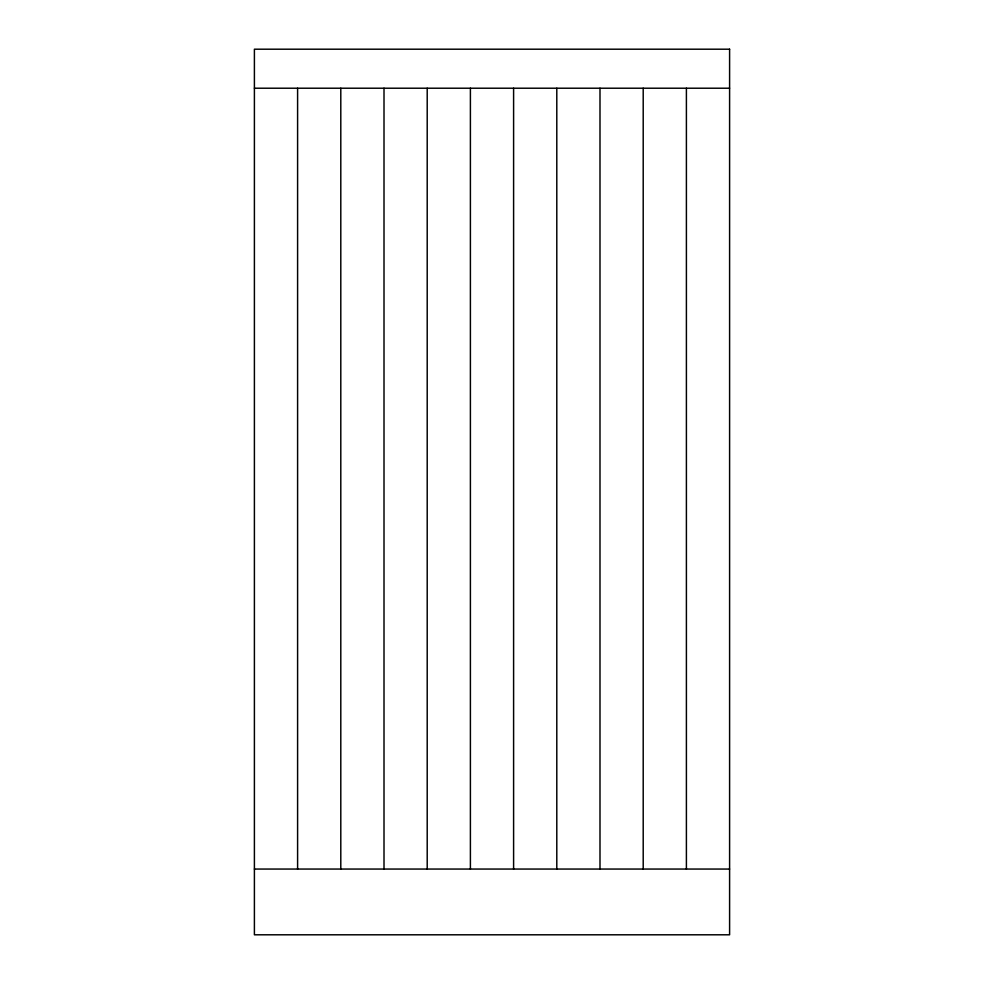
<?xml version="1.0" encoding="UTF-8"?>
<svg xmlns="http://www.w3.org/2000/svg" width="984" height="984" viewBox="0 0 984 984"><rect width="100%" height="100%" fill="white"/><g stroke="black" fill="none" stroke-linecap="round" stroke-linejoin="round"><path stroke-width="1.48" d="M254.401 88.216L729.599 88.216M254.401 869.056L729.599 869.056M686.401 88.216L686.401 869.056M643.204 88.216L643.204 869.056M599.994 88.216L599.994 869.056M556.796 88.216L556.796 869.056M513.599 88.216L513.599 869.056M470.401 88.216L470.401 869.056M427.204 88.216L427.204 869.056M384.006 88.216L384.006 869.056M340.796 88.216L340.796 869.056M297.599 88.216L297.599 869.056M729.599 49.2L254.401 49.2L254.401 934.8L729.599 934.8L729.599 49.2"/></g></svg>
